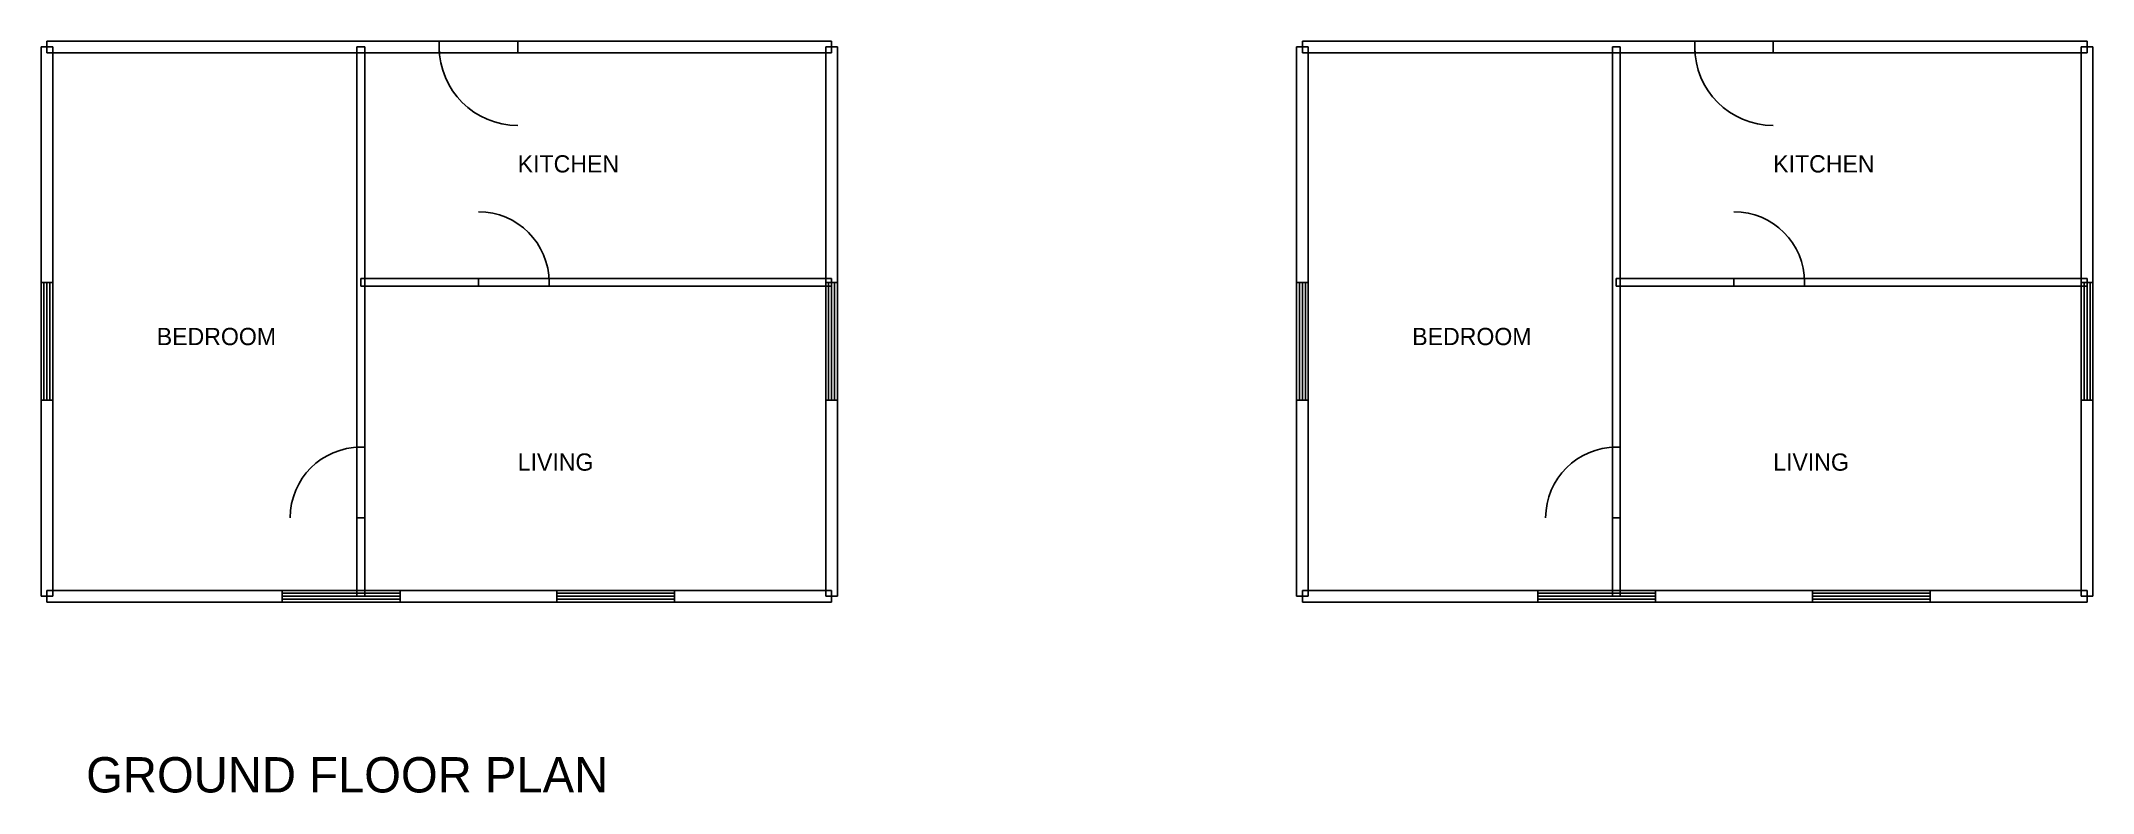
# Model space of a CAD drawing. Header units: metres. Extents: x -0.1 to 26.1, y -2.5 to 7.1.
import ezdxf

# ---------------------------------------------------------------- set-up
doc = ezdxf.new("R2010")
doc.units = ezdxf.units.M
for name, color, linetype in [('A-ANNO-TEXT', 2, 'Continuous'), ('A-DOOR', 3, 'Continuous'), ('A-GLAZ', 4, 'Continuous'), ('A-WALL', 7, 'Continuous')]:
    doc.layers.add(name, color=color, linetype=linetype)

msp = doc.modelspace()

# ---------------------------------------------------------------- linework, layer by layer
at = {"layer": 'A-DOOR'}
for points in [[(6, 6.925), (5, 6.925), (5, 7.075), (6, 7.075)], [(22, 6.925), (21, 6.925), (21, 7.075), (22, 7.075)], [(5.5, 4.05), (6.4, 4.05), (6.4, 3.95), (5.5, 3.95)], [(21.5, 4.05), (22.4, 4.05), (22.4, 3.95), (21.5, 3.95)], [(3.95, 1), (3.95, 1.9), (4.05, 1.9), (4.05, 1)], [(19.95, 1), (19.95, 1.9), (20.05, 1.9), (20.05, 1)]]:
    msp.add_lwpolyline(points, close=True, dxfattribs=at)
for centre, radius, start, end in [((6, 7), 1, 180, 270), ((22, 7), 1, 180, 270), ((5.5, 4), 0.9, 0, 90), ((21.5, 4), 0.9, 0, 90), ((4, 1), 0.9, 90, 180), ((20, 1), 0.9, 90, 180)]:
    msp.add_arc(centre, radius, start, end, dxfattribs=at)
at = {"layer": 'A-GLAZ'}
for p, q in [((-0.0375, 4), (-0.0375, 2.5)), ((0, 4), (0, 2.5)), ((0.0375, 4), (0.0375, 2.5)), ((9.9625, 2.5), (9.9625, 4)), ((10, 2.5), (10, 4)), ((10.0375, 2.5), (10.0375, 4)), ((15.9625, 4), (15.9625, 2.5)), ((16, 4), (16, 2.5)), ((16.0375, 4), (16.0375, 2.5)), ((25.9625, 2.5), (25.9625, 4)), ((26, 2.5), (26, 4)), ((26.0375, 2.5), (26.0375, 4)), ((3, 0.0375), (4.5, 0.0375)), ((3, 0), (4.5, 0)), ((6.5, 0.0375), (8, 0.0375)), ((6.5, 0), (8, 0)), ((19, 0.0375), (20.5, 0.0375)), ((19, 0), (20.5, 0)), ((22.5, 0.0375), (24, 0.0375)), ((22.5, 0), (24, 0)), ((3, -0.0375), (4.5, -0.0375)), ((6.5, -0.0375), (8, -0.0375)), ((19, -0.0375), (20.5, -0.0375)), ((22.5, -0.0375), (24, -0.0375))]:
    msp.add_line(p, q, dxfattribs=at)
for points in [[(0.075, 4), (0.075, 2.5), (-0.075, 2.5), (-0.075, 4)], [(9.925, 2.5), (9.925, 4), (10.075, 4), (10.075, 2.5)], [(16.075, 4), (16.075, 2.5), (15.925, 2.5), (15.925, 4)], [(25.925, 2.5), (25.925, 4), (26.075, 4), (26.075, 2.5)], [(3, 0.075), (4.5, 0.075), (4.5, -0.075), (3, -0.075)], [(6.5, 0.075), (8, 0.075), (8, -0.075), (6.5, -0.075)], [(19, 0.075), (20.5, 0.075), (20.5, -0.075), (19, -0.075)], [(22.5, 0.075), (24, 0.075), (24, -0.075), (22.5, -0.075)]]:
    msp.add_lwpolyline(points, close=True, dxfattribs=at)
at = {"layer": 'A-WALL'}
for p, q in [((5, 7.075), (0, 7.075)), ((0, 6.925), (0, 7.075)), ((10, 7.075), (6, 7.075)), ((10, 6.925), (10, 7.075)), ((21, 7.075), (16, 7.075)), ((16, 6.925), (16, 7.075)), ((26, 7.075), (22, 7.075)), ((26, 6.925), (26, 7.075)), ((-0.075, 7), (-0.075, 4)), ((0.075, 7), (-0.075, 7)), ((5, 6.925), (0, 6.925)), ((0.075, 7), (0.075, 4)), ((3.95, 1.9), (3.95, 7)), ((3.95, 7), (4.05, 7)), ((4.05, 1.9), (4.05, 7)), ((10, 6.925), (6, 6.925)), ((9.925, 4), (9.925, 7)), ((9.925, 7), (10.075, 7)), ((10.075, 4), (10.075, 7)), ((15.925, 7), (15.925, 4)), ((16.075, 7), (15.925, 7)), ((21, 6.925), (16, 6.925)), ((16.075, 7), (16.075, 4)), ((19.95, 1.9), (19.95, 7)), ((19.95, 7), (20.05, 7)), ((20.05, 1.9), (20.05, 7)), ((26, 6.925), (22, 6.925)), ((25.925, 4), (25.925, 7)), ((25.925, 7), (26.075, 7)), ((26.075, 4), (26.075, 7)), ((4, 4.05), (5.5, 4.05)), ((4, 4.05), (4, 3.95)), ((4, 3.95), (5.5, 3.95)), ((6.4, 4.05), (10, 4.05)), ((6.4, 3.95), (10, 3.95)), ((10, 4.05), (10, 3.95)), ((20, 4.05), (21.5, 4.05)), ((20, 4.05), (20, 3.95)), ((20, 3.95), (21.5, 3.95)), ((22.4, 4.05), (26, 4.05)), ((22.4, 3.95), (26, 3.95)), ((26, 4.05), (26, 3.95)), ((-0.075, 2.5), (-0.075, 0)), ((0.075, 2.5), (0.075, 0)), ((9.925, 0), (9.925, 2.5)), ((10.075, 0), (10.075, 2.5)), ((15.925, 2.5), (15.925, 0)), ((16.075, 2.5), (16.075, 0)), ((25.925, 0), (25.925, 2.5)), ((26.075, 0), (26.075, 2.5)), ((3.95, 0), (3.95, 1)), ((4.05, 0), (4.05, 1)), ((19.95, 0), (19.95, 1)), ((20.05, 0), (20.05, 1)), ((0.075, 0), (-0.075, 0)), ((0, 0.075), (3, 0.075)), ((0, 0.075), (0, -0.075)), ((3.95, 0), (4.05, 0)), ((4.5, 0.075), (6.5, 0.075)), ((8, 0.075), (10, 0.075)), ((9.925, 0), (10.075, 0)), ((10, 0.075), (10, -0.075)), ((16.075, 0), (15.925, 0)), ((16, 0.075), (19, 0.075)), ((16, 0.075), (16, -0.075)), ((19.95, 0), (20.05, 0)), ((20.5, 0.075), (22.5, 0.075)), ((24, 0.075), (26, 0.075)), ((25.925, 0), (26.075, 0)), ((26, 0.075), (26, -0.075)), ((0, -0.075), (3, -0.075)), ((4.5, -0.075), (6.5, -0.075)), ((8, -0.075), (10, -0.075)), ((16, -0.075), (19, -0.075)), ((20.5, -0.075), (22.5, -0.075)), ((24, -0.075), (26, -0.075))]:
    msp.add_line(p, q, dxfattribs=at)

# ---------------------------------------------------------------- texts
at = {"layer": 'A-ANNO-TEXT'}
for s, height, p in [('KITCHEN', 0.22, (6, 5.4)), ('KITCHEN', 0.22, (22, 5.4)), ('BEDROOM', 0.22, (1.4, 3.2)), ('BEDROOM', 0.22, (17.4, 3.2)), ('LIVING', 0.22, (6, 1.6)), ('LIVING', 0.22, (22, 1.6)), ('GROUND FLOOR PLAN', 0.45, (0.5, -2.5))]:
    msp.add_text(s, height=height, dxfattribs=at).set_placement(p)

doc.saveas('drawing.dxf')
